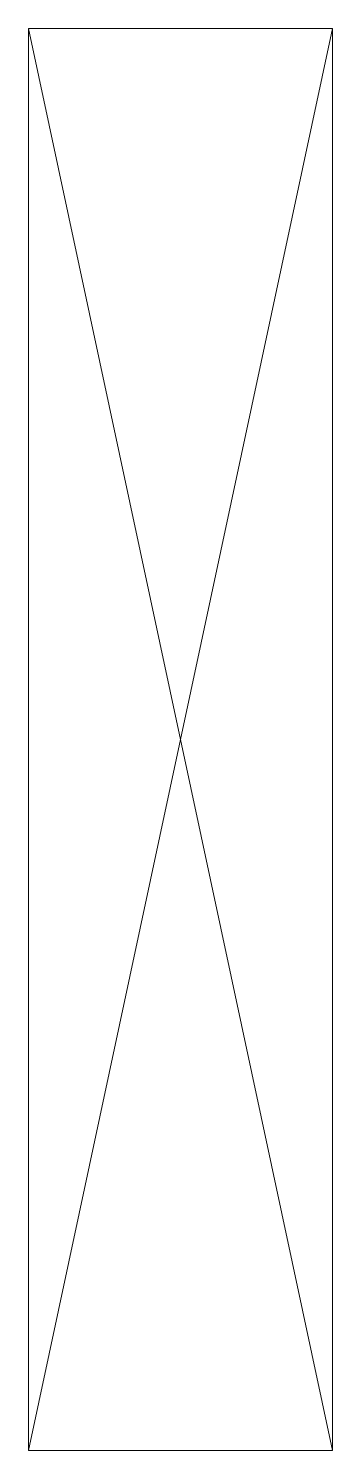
# Model space of a CAD drawing. Header units: metres. Extents: x 0 to 75, y 0 to 350.
import ezdxf

# ---------------------------------------------------------------- set-up
doc = ezdxf.new("R2010")
doc.units = ezdxf.units.M
doc.layers.add('A-DETL-GENF', color=92, linetype='Continuous', lineweight=18)

# ---------------------------------------------------------------- blocks, each defined once
blk = doc.blocks.new('20 klos p - Achterliggend-369262-00_0 Basismaterialen')
at = {"layer": 'A-DETL-GENF'}
for p, q in [((75, 350), (0, 350)), ((0, 350), (0, 0)), ((0, 0), (75, 350)), ((0, 350), (75, 0)), ((75, 0), (75, 350)), ((0, 0), (75, 0))]:
    blk.add_line(p, q, dxfattribs=at)

msp = doc.modelspace()

# ---------------------------------------------------------------- block references
msp.add_blockref('20 klos p - Achterliggend-369262-00_0 Basismaterialen', (0, 0))

doc.saveas('drawing.dxf')
